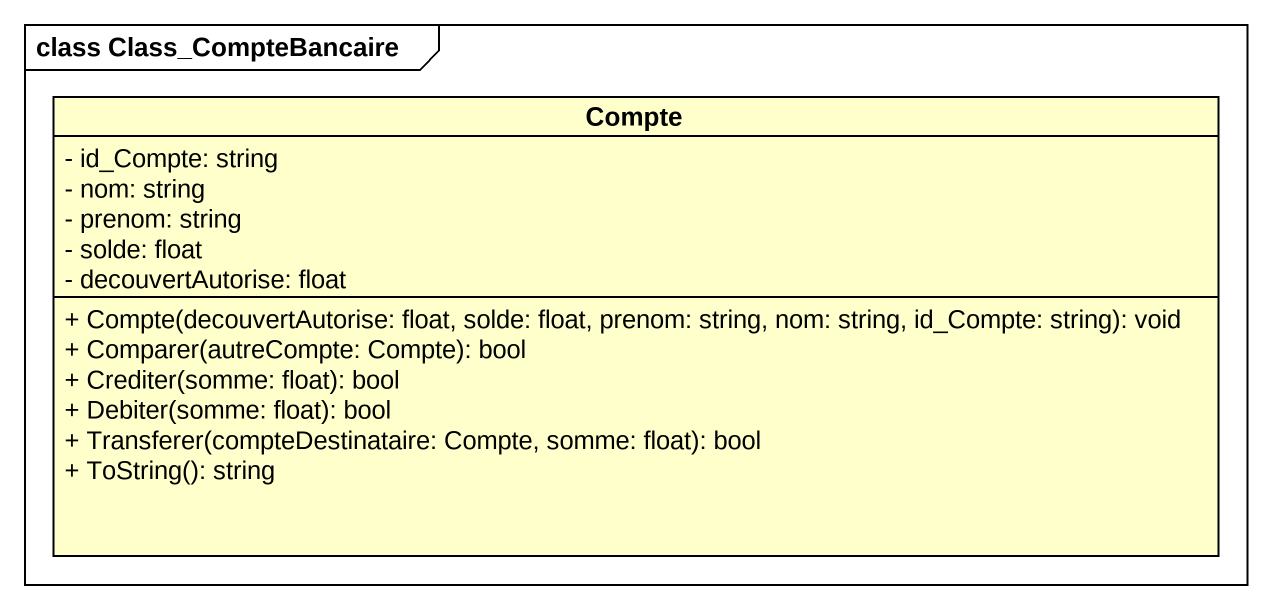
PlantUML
@startuml
mainframe class Class_CompteBancaire
hide circle
hide empty members
skinparam classAttributeIconSize 0
class Compte {
  - id_Compte: string
  - nom: string
  - prenom: string
  - solde: float
  - decouvertAutorise: float
  + Compte(decouvertAutorise: float, solde: float, prenom: string, nom: string, id_Compte: string): void
  + Comparer(autreCompte: Compte): bool
  + Crediter(somme: float): bool
  + Debiter(somme: float): bool
  + Transferer(compteDestinataire: Compte, somme: float): bool
  + ToString(): string
}
@enduml
